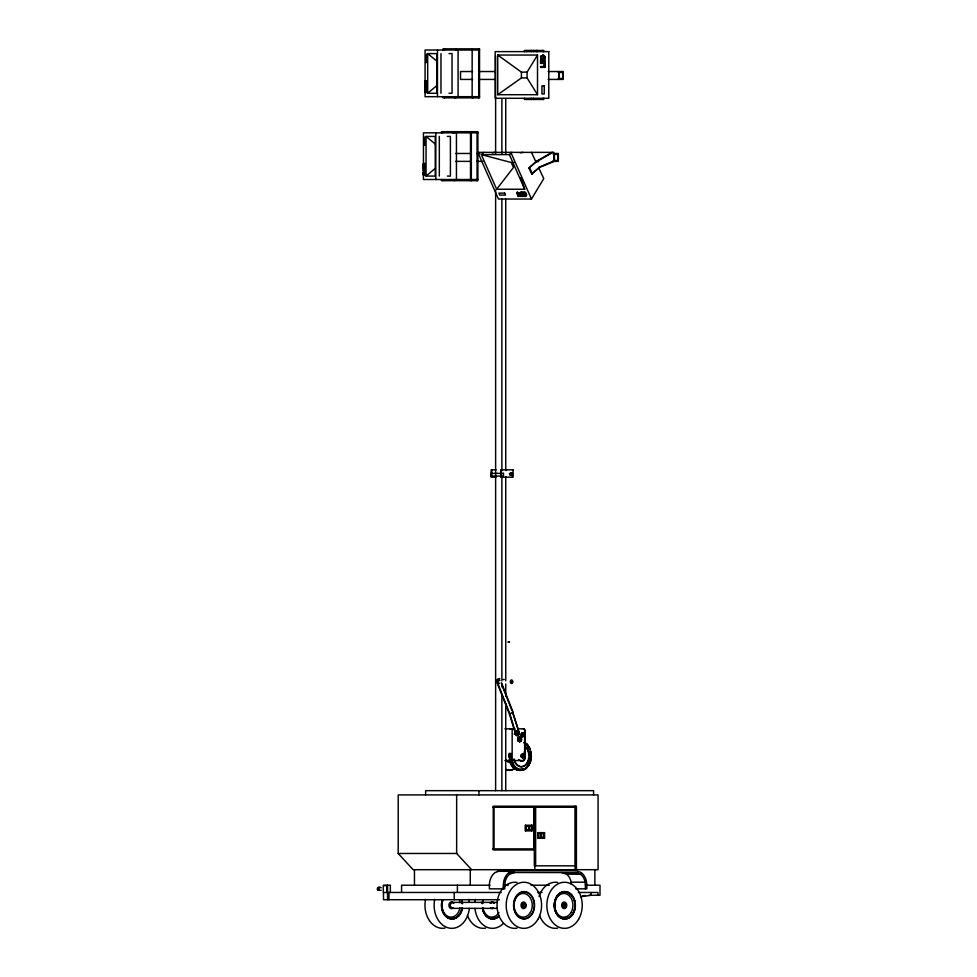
<?xml version="1.0" encoding="UTF-8"?>
<svg xmlns="http://www.w3.org/2000/svg" width="977" height="977" viewBox="0 0 977 977"><rect width="100%" height="100%" fill="white"/><g stroke="black" fill="none" stroke-linecap="round" stroke-linejoin="round"><path stroke-width="1.47" d="M425.154 173.405L424.812 174.846L424.458 172.795M424.189 172.44C422.406 169.522 423.041 178.254 424.14 174.785C423.664 167.946 426.973 175.75 424.445 175.323M424.03 168.508L424.103 171.048L424.323 167.714L425.239 167.604L424.836 170.865L424.751 168.508M424.971 83.68C425.239 74.594 426.351 89.86 426.106 81.799M424.958 87.857L424.922 84.755M423.322 166.505C422.418 167.995 423.566 161.132 424.128 164.588M423.322 170.682L423.224 167.617L424.189 168.154M509.176 759.178A14.447 10.21 -90 0 0 522.719 769.412L521.926 770.303L521.718 769.51L521.168 770.34L520.375 769.485L519.08 770.035L518.677 769.07L516.955 769.791L513.78 767.629L512.962 765.589M518.372 769.791L517.407 768.459L516.003 768.459M529.314 757.493L531.317 757.346L531.366 756.369L529.387 756.113M425.935 89.408C427.755 87.222 427.157 94.61 426.033 92.278M521.217 761.193C525.455 760.985 526.261 754.977 524.136 752.095M523.709 760.533L524.637 758.824L524.637 730.613A1.759 1.246 -90 0 0 523.379 728.842M523.379 760.594L524.942 758.824L524.942 730.613A1.759 1.246 -90 0 0 523.696 728.842L517.773 728.842M521.266 769.363L520.509 770.303L520.301 769.51L519.08 770.316L518.909 769.497M509.676 753.462L509.591 754.427L510.995 754.427L511.093 753.462L509.676 753.462A14.447 10.21 -90 0 0 509.579 757.322M529.387 755.587L531.366 755.331L529.998 748.651L527.14 744.193L526.676 744.718L524.637 742.312L524.283 743.008M530.731 757.493L530.645 761.254L528.642 761.156M519.459 738.209L519.007 737.855A1.588 1.124 -90 0 0 517.737 738.575L517.615 739.784A1.588 1.124 -90 0 0 519.263 740.774M424.971 81.799C428.622 83.204 426.228 79.222 425.777 81.763M423.322 164.625C426.754 159.434 423.444 171.805 424.458 164.625M513.78 767.629L516.21 767.592L517.028 769.107L517.407 768.459M529.229 761.254L529.461 760.326L530.877 760.326M513.694 766.505L515.111 766.505L515.771 768.166L516.21 767.592M517.627 769.192L518.347 770.206L520.008 769.436M528.618 763.061L530.022 763.061L530.645 761.254M515.111 766.505L514.097 766.334L514.122 765.211L512.168 765.589L510.299 761.376L512.058 760.362L510.043 760.399L509.847 759.459M516.955 769.791L517.273 769.07M513.584 765.589L513.279 763.733L511.863 763.733M527.824 764.735L529.241 764.735L529.449 762.866L530.022 763.061M517.908 734.887L516.515 734.655L515.954 732.835L516.796 731.248L518.189 731.468L518.738 733.3L517.59 734.887M544.494 60.122L544.384 62.613L542.858 62.613L542.65 60.293L542.43 62.613L541.075 62.613L540.733 60.195L540.769 63.407M544.714 63.407L544.348 60.037M544.543 63.517L545.105 60.452L544.494 60.012M544.287 67.437C546.998 66.937 543.517 61.148 544.36 66.509L540.44 66.631L541.111 67.437M552.078 152.375L535.811 161.645L528.936 168.093L531.671 173.93L539.365 167.482L553.727 161.645L553.727 152.375L477.838 152.375L498.453 199.039L531.451 199.039L543.774 178.62L538.547 167.482L552.078 161.645M537.509 94.708L527.091 77.952L527.091 72.115L537.509 55.042L497.72 55.042L497.72 94.708L537.509 94.708L537.509 55.042M528.765 765.541L526.872 766.237L528.288 766.237L528.679 764.429L529.241 764.735M510.922 763.184L512.754 762.573L511.166 762.109M379.296 889.681C375.693 892.05 377.195 884.686 381.225 887.824M511.924 152.375L509.396 154.61L481.343 154.61L496.646 189.233L513.475 167.47L511.289 162.524L481.343 154.61L483.871 152.375M509.457 473.589C512.73 470.987 512.742 477.289 509.457 474.7M525.785 767.543L527.201 767.543L527.775 765.821L528.288 766.237M510.299 761.376L512.18 760.851M528.936 168.093L536.629 161.645L552.909 152.375M531.671 173.93L539.365 167.482M520.985 195.827L520.57 195.205L518.531 195.815L516.625 192.542L518.213 196.353L520.362 196.377L518.531 195.815M520.118 193.177L520.814 192.567L523.061 194.032L520.546 194.142L520.118 193.177L521.73 193.165L521.327 192.579M518.213 196.353L519.263 195.852M520.546 194.142L521.242 193.519M520.802 194.728L521.51 194.118L521.999 195.217L523.928 195.827L521.291 195.84L520.802 194.728L522.292 194.716L521.901 194.142M523.159 193.202C525.638 190.344 527.983 197.916 524.063 196.401C516.967 189.697 529.216 193.483 525.028 195.217L524.319 195.84C519.862 189.636 528.41 195.498 524.319 195.84M520.106 192.445L522.402 192.139L519.324 192.774L520.961 196.353L521.999 195.217M427.682 93.255L436.866 93.255L436.866 53.588L427.682 53.588L427.682 93.255L436.731 85.671M426.045 176.08L435.229 176.08L435.229 136.414L426.045 136.414L426.045 176.08L435.095 168.496M524.588 768.618L525.992 768.618L526.725 767.03L527.201 767.543M521.254 733.739L522.463 732.75L523.99 733.739L523.99 735.73L522.78 736.719L521.254 735.73L521.254 733.739L522.78 732.75M517.822 738.16L519.3 736.951L521.413 738.16L521.413 740.578L519.923 741.787L517.822 740.578L517.822 738.16L519.923 736.951M522.463 736.719L523.99 735.73M519.3 741.787L521.413 740.578M521.254 754.903L522.463 753.914L523.99 754.903L523.99 756.894L522.78 757.883L521.254 756.894L521.254 754.903L522.78 753.914M522.463 757.883L523.99 756.894M544.604 60.037L544.128 62.613M497.72 94.708L521.4 77.952L527.091 77.952M544.543 67.401L544.629 64.189L544.104 66.509M509.799 759.178A14.447 10.21 -90 0 0 523.342 769.412L525.333 769.082L525.577 768.007L525.992 768.618M513.279 763.733L512.339 763.184M522.585 768.923L524.698 769.449M521.633 769.265L521.913 770.01L524.002 769.778L523.99 768.923M521.913 770.01L524.002 769.778M542.272 56.336L541.331 56.715L541.099 58.339L544.384 58.339L544.177 56.751L543.029 56.312M542.296 55.384L540.843 56.348L540.769 59.133M510.58 762.255L512.583 762.109M522.683 769.363L523.33 770.01M543.114 62.613C544.421 59.658 540.867 59.658 542.174 62.613M514.268 870.69L508.919 872.608A14.557 11.162 -90 0 0 503.338 885.211L503.338 888.838M514.586 872.51L509.64 874.22A12.689 9.733 -90 0 0 505.097 881.926L504.767 888.838L489.379 888.838L489.379 885.211A14.557 11.162 -90 0 1 494.96 872.608L500.309 870.69L575.929 870.69L581.266 872.608A14.557 11.162 -90 0 1 586.847 885.211L586.847 888.838L575.673 888.838M492.237 152.827L494.96 152.375M520.277 152.827L523 152.375M521.168 738.942A1.759 1.246 -90 0 0 519.984 737.598L519.031 737.647A1.759 1.246 -90 0 0 518.079 739.32L518.115 739.784A1.759 1.246 -90 0 0 519.63 741.079M582.463 895.921L585.443 895.494M580.558 896.764L591.012 895.286L591.012 892.465M541.111 66.509L540.696 67.303M544.213 59.267C546.473 59.108 544.848 54.431 542.601 55.347M542.858 56.287L541.6 56.715L541.356 58.339M542.858 55.347L540.586 56.348L540.94 59.231M510.043 760.399L510.763 760.851M512.058 760.362L511.264 759.459M503.216 679.54L504.266 679.503M479.536 50.022L425.08 50.022L425.08 96.686L479.536 96.686M449.017 53.588L452.046 53.588L452.046 93.255L449.017 93.255M540.928 59.267C544.665 61.844 546.338 56.874 543.652 55.506M541.343 62.613L541.319 60.33L540.586 60.11L540.501 63.407L544.983 63.407M544.983 67.303L540.611 67.401M472.624 71.529L460.533 71.529L460.533 79.43L472.624 79.43M478.596 71.529L495.302 71.529M548.134 71.529L563.24 71.529L563.24 79.43L548.134 79.43M497.72 55.042L521.4 72.115L527.091 72.115M558.185 72.457L562.715 72.457L562.715 78.49L558.185 78.49M478.596 79.43L495.302 79.43M424.824 81.006L425.96 81.006M424.824 84.889L426.912 84.816L426.802 87.979M424.958 85.683L426.802 85.683L426.473 88.04L426.546 85.683M424.958 89.969L426.802 89.969L426.448 92.021L426.094 89.969M477.887 132.848L423.444 132.848L423.444 179.512L477.887 179.512M447.368 136.414L450.409 136.414L450.409 176.08L447.368 176.08M455.636 153.474L470.755 153.474M476.8 153.474L479.829 153.474M553.287 154.403L557.818 154.403L557.818 160.436L553.287 160.436M455.636 161.376L470.755 161.376M476.715 161.376L482.846 161.376M552.298 161.376L558.343 161.376L558.343 153.474L553.812 153.474L553.898 161.376M535.579 161.645L538.583 161.645M511.289 162.524L514.049 162.524M423.188 163.831L424.323 163.831M423.188 167.714L424.323 167.714M423.322 168.508L425.166 168.508M423.322 172.795L425.154 172.795M496.646 189.233L524.698 189.233L520.912 177.619M496.072 469.839L491.126 469.839L491.126 477.179L496.072 477.179M497.696 679.394L498.771 680.932M496.353 680.957L496.817 680.957A6.888 4.873 -90 0 1 499.809 678.588L499.345 678.588A6.888 4.873 -90 0 0 496.353 680.957L509.554 714.346L515.624 734.46A2.43 1.71 -90 0 0 517.957 735.388A2.43 1.71 -90 0 0 518.616 732.091L519.092 732.091A2.43 1.71 -90 0 1 518.421 735.388A2.43 1.71 -90 0 1 516.088 734.46L515.624 734.46M509.554 714.346L513.01 711.989L501.47 682.764M504.877 728.842L515.038 728.842M514.794 732.347L518.25 729.978L512.546 711.989L519.092 732.091M515.954 732.835L516.515 734.655M522.463 732.75L523.99 733.739M514.097 734.142L514.964 734.142M521.254 735.73L522.78 736.719M517.822 740.578L519.923 741.787M523.855 742.679L525.272 742.679M524.515 743.131L525.931 743.131M525.113 743.619L526.53 743.619M525.724 744.193L527.14 744.193M526.273 744.792L527.69 744.792M526.823 745.488L528.239 745.488M527.775 746.978L529.192 746.978M528.191 747.771L529.595 747.771M528.581 748.651L529.998 748.651M529.449 751.374L530.853 751.374M529.644 752.375L531.061 752.375M529.79 753.328L531.207 753.328M529.9 754.354L531.317 754.354M522.463 753.914L523.99 754.903M529.949 755.331L531.366 755.331M529.949 756.369L531.366 756.369M521.254 756.894L522.78 757.883M529.913 757.346L531.317 757.346M529.803 758.372L531.219 758.372M529.668 759.324L531.085 759.324M518.555 759.703L521.596 761.193M504.877 760.594L524.014 760.533M528.484 761.633L529.9 761.633M528.936 762.207L530.352 762.207M511.337 762.573L512.754 762.573M511.289 764.002L513.499 764.161M511.899 764.502L513.316 764.502M511.728 764.844L513.145 764.844M512.681 766.334L514.097 766.334M513.206 766.982L515.404 766.823M515.111 767.861L516.528 767.861M514.354 768.166L515.771 768.166M514.989 768.679L517.749 768.655M522.927 768.765L524.344 768.765M515.612 769.107L517.028 769.107M523.916 769.082L525.333 769.082M516.296 769.497L517.712 769.497M518.592 769.436L521.718 769.51M517.663 770.035L519.08 770.035M518.347 770.206L522.61 770.194M521.926 770.303L519.08 770.316L518.958 769.485M492.75 807.258L534.016 807.258L534.016 848.891L492.75 848.891M398.213 853.471L413.149 869.701L598.071 869.701L598.071 794.912L398.213 794.912L398.213 853.471L456.65 853.471L471.586 869.701M497.391 871.301L511.337 871.301M511.264 872.51L575.734 872.571M509.09 873.011L511.887 873.011M564.108 872.962L578.066 872.962M566.562 874.207L580.521 874.207A12.689 9.733 -90 0 1 585.089 881.926L585.443 888.838M571.154 882.182L585.113 882.182M383.497 885.211L390.348 885.211L390.348 892.465M490.027 885.211L401.571 885.211L401.571 892.465M504.425 885.211L508.26 885.211M531.048 885.211L549.282 885.211M586.347 885.211L600 885.211L600 895.286L588.936 895.286M378.233 890.291L381.225 890.291M501.238 892.465L383.289 892.465L383.289 885.663L387.271 885.663L387.271 892.465M537.521 892.465L542.052 892.465M578.335 892.465L597.985 892.465L597.985 895.286M499.406 899.719L383.497 899.719L383.497 892.465M452.131 902.369L497.134 902.369M452.131 908.366L497.134 908.366M542.589 56.287L543.652 56.397M378.233 887.824L379.296 888.447M522.011 195.852L521.4 195.363M522.829 195.84L523.232 196.438L520.961 196.353M542.98 55.359L543.603 55.408M517.615 733.031L518.592 733.19M575.392 872.51L580.558 874.22M561.445 872.51L566.599 874.22A12.689 9.733 -90 0 1 571.13 881.926L571.374 884.356M425.703 84.755L425.752 88.223L425.667 85.683M519.3 736.951L520.79 738.16M427.682 53.588L436.731 61.038M426.045 136.414L435.095 143.863M543.688 56.544L544.128 58.339M518.909 195.73L517.322 191.919L519.239 195.205M524.393 195.29C529.009 198.221 525.492 189.44 523.135 192.445M531.451 152.375L535.811 161.645M529.754 168.093L532.489 173.93M510.837 152.375L531.451 199.039M509.396 154.61L524.698 189.233M523.855 192.579L525.028 195.217M501.543 684.156L511.997 710.597M496.817 680.957L510.018 714.346L516.088 734.46M511.704 761.376L511.997 762.255M514.806 733.422L514.989 734.252M424.287 170.682L424.458 168.508M424.958 90.678L425.313 92.021L425.667 89.969M423.322 173.503L423.676 174.846L424.018 172.795M594.859 869.701L594.859 885.211M593.589 794.912L593.589 790.674L425.63 790.674L425.63 794.912M576.418 869.701L576.418 806.196L493.238 806.196L493.238 849.953L534.834 849.953L534.834 869.701M575.111 806.196L575.111 869.701M559.32 72.457L559.32 78.49M558.795 71.529L558.795 79.43M554.423 154.403L554.423 160.436M544.311 832.648L544.311 838.303M543.786 51.622L543.786 50.45L524.38 50.45L524.38 51.622M543.786 98.286L543.786 99.459L524.38 99.459L524.38 98.286M543.493 833.711L543.493 837.24M542.968 50.45L542.968 51.622M542.968 98.286L542.968 99.459M541.014 833.711L541.014 837.24M540.782 833.711L540.782 837.24M538.034 832.648L538.034 838.303M537.228 50.45L537.228 51.622M536.41 50.45L536.41 51.622M535.64 807.258L535.64 865.83M533.552 50.45L533.552 51.622M533.552 98.286L533.552 99.459M531.854 825.247L531.854 830.89M531.244 50.45L531.244 51.622M531.244 98.286L531.244 99.459M529.107 826.31L529.107 829.839M528.875 826.31L528.875 829.839M526.688 50.45L526.688 51.622M526.395 826.31L526.395 829.839M525.577 825.247L525.577 830.89M523.684 733.739L523.684 735.73M523.684 754.903L523.684 756.894M521.4 72.115L521.4 77.952M521.559 733.739L521.559 735.73M521.559 754.903L521.559 756.894M518.445 738.16L518.445 740.578M512.4 472.77L512.4 477.179M512.156 728.842L512.156 760.594M505.744 98.628L505.744 153.511M505.744 199.235L505.744 470.572M505.744 476.666L505.744 680.92M505.744 683.973L505.744 696.161M505.744 703.782L505.744 790.674M501.873 98.628L501.873 153.511M501.873 199.235L501.873 470.572M501.873 476.666L501.873 680.92M501.873 683.973L501.873 687.014M501.873 694.647L501.873 790.674M501.372 469.839L501.372 477.179M495.62 55.945L495.62 153.511M495.62 190.088L495.62 790.674M494.057 807.258L494.057 848.891M491.749 469.839L491.749 477.179M478.925 790.674L478.925 794.912M478.706 48.85L478.706 97.847M477.069 131.675L477.069 180.672M472.978 96.686L472.978 97.847M472.147 48.85L472.147 97.847M471.329 131.675L471.329 180.672M470.511 131.675L470.511 180.672M470.279 869.701L470.279 885.211M458.079 50.022L458.079 96.686M457.395 885.211L457.395 892.465M456.65 794.912L456.65 853.471M456.442 132.848L456.442 179.512M455.88 48.85L455.88 50.022M455.88 96.686L455.88 97.847M454.488 96.686L454.488 97.847M454.232 131.675L454.232 132.848M454.232 179.512L454.232 180.672M454.22 892.465L454.22 899.719M452.852 131.675L452.852 132.848M444.437 48.85L444.437 50.022M444.437 96.686L444.437 97.847M443.057 50.022L443.057 48.85L479.536 48.85L479.536 97.847L443.057 97.847L443.057 96.686M442.801 131.675L442.801 132.848M442.801 179.512L442.801 180.672M441.409 132.848L441.409 131.675L477.887 131.675L477.887 180.672L441.409 180.672L441.409 179.512M440.969 53.588L440.969 93.255M439.32 136.414L439.32 176.08M437.464 50.022L437.464 96.686M435.815 132.848L435.815 179.512M425.41 85.683L425.337 88.04L425.251 85.683M423.774 168.508L423.688 170.865L423.615 168.508M414.456 869.701L414.456 885.211M388.956 892.465L388.956 899.719M387.564 885.211L387.564 899.719M386.782 885.663L386.782 892.465M499.711 683.216A1.771 1.246 -90 0 1 498.062 682.728A1.771 1.246 -90 0 1 498.27 680.358A1.771 1.246 -90 0 1 499.955 680.444M516.308 733.861A1.319 0.94 -90 0 1 516.112 733.238M518.274 733.19A1.319 0.94 -90 0 1 517.004 734.277A1.319 0.94 -90 0 1 516.601 732.249A1.319 0.94 -90 0 1 518.079 732.225M524.686 746.269A10.845 7.669 -90 0 1 528.813 755.404M528.655 758.225A10.845 7.669 -90 0 1 521.51 766.725A10.845 7.669 -90 0 1 513.853 759.178M525.052 746.269A10.845 7.669 -90 0 1 526.469 764.197A10.845 7.669 -90 0 1 514.22 759.178M514.586 768.63A14.447 10.21 -90 0 1 505.561 769.058M513.963 768.63A14.447 10.21 -90 0 1 506.184 769.717M521.022 740.273A1.759 1.246 -90 0 1 518.738 739.784L518.702 739.32A1.759 1.246 -90 0 1 519.654 737.647L520.289 737.598A1.759 1.246 -90 0 1 521.51 739.247A1.759 1.246 -90 0 1 520.46 741.103A1.759 1.246 -90 0 1 519.056 739.784L519.019 739.32A1.759 1.246 -90 0 1 519.972 737.647M519.361 737.598A1.759 1.246 -90 0 1 520.228 738.148M520.399 740.273A1.759 1.246 -90 0 1 520.191 740.639M508.956 757.322A14.447 10.21 -90 0 1 509.041 753.548M510.434 762.341A6.521 4.604 -90 0 1 506.147 759.959M523.11 733.8A1.319 0.94 -90 0 1 523.11 735.669M522.207 736.011A1.319 0.94 -90 0 1 522.207 733.458M510.287 728.842A1.759 1.246 -90 0 1 511.166 729.355M509.982 728.842A1.759 1.246 -90 0 1 510.861 729.355M557.696 928.15A23.045 17.684 -90 0 1 539.536 915.486M539.06 896.483A23.045 17.684 -90 0 1 557.696 882.451M453.01 907.914A3.31 2.54 -90 0 1 449.444 907.303A3.31 2.54 -90 0 1 449.921 902.663A3.31 2.54 -90 0 1 453.475 903.273M468.887 899.328A23.045 17.684 -90 0 1 469.339 902.284M469.339 908.305A23.045 17.684 -90 0 1 448.345 927.894A23.045 17.684 -90 0 1 434.716 899.328M444.95 928.138A23.045 17.684 -90 0 1 425.557 899.328M450.971 906.827A1.661 1.27 -90 0 1 450.971 903.762M459.483 900.745A11.871 9.111 -90 0 1 459.959 902.724M459.959 907.853A11.871 9.111 -90 0 1 448.333 916.609A11.871 9.111 -90 0 1 442.654 900.745M461.425 900.183A13.348 10.246 -90 0 1 462.109 903.554M461.962 908.183A13.348 10.246 -90 0 1 448.883 918.026A13.348 10.246 -90 0 1 442.496 900.183M461.669 900.049A13.702 10.515 -90 0 1 462.377 903.505M462.219 908.256A13.702 10.515 -90 0 1 448.797 918.356A13.702 10.515 -90 0 1 442.251 900.049M461.596 900.183A13.348 10.246 -90 0 1 462.28 903.554M462.133 908.183A13.348 10.246 -90 0 1 449.054 918.026A13.348 10.246 -90 0 1 442.666 900.183M461.84 900.049A13.702 10.515 -90 0 1 462.548 903.505M462.39 908.256A13.702 10.515 -90 0 1 448.968 918.356A13.702 10.515 -90 0 1 442.41 900.049M499.015 916.157A13.702 10.515 -90 0 1 482.357 908.256M482.198 903.505A13.702 10.515 -90 0 1 482.907 900.049M499.186 916.157A13.702 10.515 -90 0 1 482.516 908.256M483.078 900.049A13.702 10.515 -90 0 0 482.357 903.505A13.348 10.246 -90 0 1 483.151 900.183M498.954 912.518A11.871 9.111 -90 0 1 489.758 916.878A11.871 9.111 -90 0 1 482.833 907.853M482.833 902.724A11.871 9.111 -90 0 1 483.322 900.745M498.856 915.876A13.348 10.246 -90 0 1 482.614 908.183M499.015 915.876A13.348 10.246 -90 0 1 482.785 908.183M482.626 903.554A13.348 10.246 -90 0 1 483.322 900.183M490.1 903.273A3.31 2.54 -90 0 1 494.13 903.273M493.666 907.914A3.31 2.54 -90 0 1 490.576 907.914M485.606 928.138A23.045 17.684 -90 0 1 467.433 915.473M503.228 923.57A23.045 17.684 -90 0 1 474.92 908.305M474.92 902.284A23.045 17.684 -90 0 1 475.372 899.328M491.15 903.249A3.004 2.308 -90 0 1 494.411 903.249M493.385 908.268A3.004 2.308 -90 0 1 492.188 908.268M517.041 928.15A23.045 17.684 -90 0 1 498.624 914.814A23.045 17.684 -90 0 1 503.082 887.971M504.901 886.139A23.045 17.684 -90 0 1 517.041 882.451M524.564 906.314A1.661 1.27 -90 0 1 522.695 906.522A1.661 1.27 -90 0 1 522.695 904.079A1.661 1.27 -90 0 1 524.564 904.299M452.73 908.268A3.004 2.308 -90 0 1 449.896 904.592A3.004 2.308 -90 0 1 453.755 903.249M425.825 90.824C424.775 97.297 424.616 84.633 425.825 90.824M511.081 681.653C511.777 683.949 512.485 679.723 511.093 681.567M509.957 473.857C510.861 477.704 512.656 471.268 509.957 473.857M508.187 642.072L509.457 642.097L508.187 642.072M548.781 51.622L495.156 51.622L495.156 98.286L548.781 98.286L548.781 51.622M426.656 54.333L426.131 62.504L426.656 54.333M544.238 85.805L541.966 85.805L541.966 93.963L544.238 93.963L544.238 85.805M425.019 137.159L424.494 145.329L425.019 137.159M504.669 193.116L498.893 193.116L499.772 195.095L505.549 195.095L504.669 193.116M513.023 469.839L500.749 469.839L500.749 477.179L513.023 477.179L513.023 469.839M503.473 473.356L490.869 473.356L490.869 476.08L503.473 476.08L503.473 473.356M510.947 755.465L509.542 755.465L509.542 756.442L510.959 756.442L510.947 755.465M511.008 757.48L509.591 757.48L509.689 758.445L511.105 758.445L511.008 757.48M575.612 807.258L534.334 807.258L534.334 865.83L575.612 865.83L575.612 807.258M532.074 825.247L525.357 825.247L525.357 830.89L532.074 830.89L532.074 825.247M531.268 826.31L526.163 826.31L526.163 829.839L531.268 829.839L531.268 826.31M544.531 832.648L537.814 832.648L537.814 838.303L544.531 838.303L544.531 832.648M543.725 833.711L538.852 833.711L538.852 837.24L543.725 837.24L543.725 833.711M518.408 733.837A1.319 0.94 -90 0 0 517.773 731.724A1.319 0.94 -90 0 0 516.809 733.568A1.319 0.94 -90 0 0 518.408 733.837M512.546 682.764A1.771 1.246 -90 0 0 511.704 679.943A1.771 1.246 -90 0 0 510.397 682.386A1.771 1.246 -90 0 0 512.546 682.764M523.11 756.833A1.319 0.94 -90 0 0 522.695 754.623A1.319 0.94 -90 0 0 521.547 756.247A1.319 0.94 -90 0 0 523.11 756.833M523.733 756.833A1.319 0.94 -90 0 0 523.318 754.623A1.319 0.94 -90 0 0 522.17 756.247A1.319 0.94 -90 0 0 523.733 756.833M523.416 756.833A1.319 0.94 -90 0 0 523 754.623A1.319 0.94 -90 0 0 521.852 756.247A1.319 0.94 -90 0 0 523.416 756.833M523.733 735.669A1.319 0.94 -90 0 0 523.318 733.458A1.319 0.94 -90 0 0 522.17 735.07A1.319 0.94 -90 0 0 523.733 735.669M523.416 735.669A1.319 0.94 -90 0 0 523 733.458A1.319 0.94 -90 0 0 521.852 735.07A1.319 0.94 -90 0 0 523.416 735.669M571.044 912.53A11.871 9.111 -90 0 0 565.011 893.54A11.871 9.111 -90 0 0 555.412 909.843A11.871 9.111 -90 0 0 571.044 912.53M572.84 913.434A13.348 10.246 -90 0 0 566.049 892.074A13.348 10.246 -90 0 0 555.241 910.405A13.348 10.246 -90 0 0 572.84 913.434M572.998 913.434A13.348 10.246 -90 0 0 566.22 892.074A13.348 10.246 -90 0 0 555.412 910.405A13.348 10.246 -90 0 0 572.998 913.434M573.047 913.642A13.702 10.515 -90 0 0 566.086 891.72A13.702 10.515 -90 0 0 554.997 910.54A13.702 10.515 -90 0 0 573.047 913.642M566.11 906.192A1.453 1.111 -90 0 0 565.365 903.859A1.453 1.111 -90 0 0 564.193 905.862A1.453 1.111 -90 0 0 566.11 906.192M565.219 906.314A1.661 1.27 -90 0 0 564.376 903.664A1.661 1.27 -90 0 0 563.033 905.935A1.661 1.27 -90 0 0 565.219 906.314M566.233 907.315A3.31 2.54 -90 0 0 564.547 902.015A3.31 2.54 -90 0 0 561.86 906.571A3.31 2.54 -90 0 0 566.233 907.315M578.579 919.333A23.045 17.684 -90 0 0 566.855 882.451A23.045 17.684 -90 0 0 548.207 914.118A23.045 17.684 -90 0 0 578.579 919.333M573.218 913.642A13.702 10.515 -90 0 0 566.245 891.72A13.702 10.515 -90 0 0 555.168 910.54A13.702 10.515 -90 0 0 573.218 913.642M532.392 913.642A13.702 10.515 -90 0 0 525.418 891.72A13.702 10.515 -90 0 0 514.342 910.54A13.702 10.515 -90 0 0 532.392 913.642M537.924 919.333A23.045 17.684 -90 0 0 526.2 882.451A23.045 17.684 -90 0 0 507.552 914.118A23.045 17.684 -90 0 0 537.924 919.333M532.184 913.434A13.348 10.246 -90 0 0 525.394 892.074A13.348 10.246 -90 0 0 514.586 910.405A13.348 10.246 -90 0 0 532.184 913.434M530.389 912.53A11.871 9.111 -90 0 0 524.356 893.54A11.871 9.111 -90 0 0 514.757 909.843A11.871 9.111 -90 0 0 530.389 912.53M525.577 907.315A3.31 2.54 -90 0 0 523.892 902.015A3.31 2.54 -90 0 0 521.205 906.571A3.31 2.54 -90 0 0 525.577 907.315M525.455 906.192A1.453 1.111 -90 0 0 524.71 903.859A1.453 1.111 -90 0 0 523.538 905.862A1.453 1.111 -90 0 0 525.455 906.192"/></g></svg>
